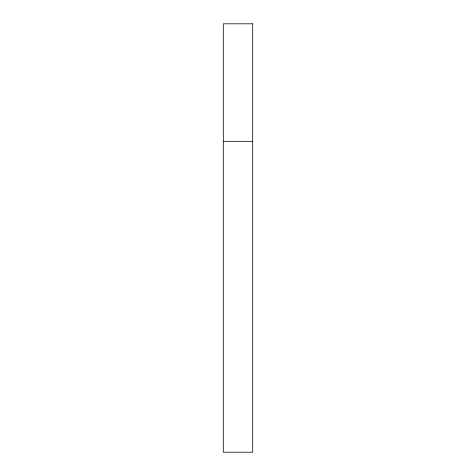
<?xml version="1.0" encoding="UTF-8"?>
<svg xmlns="http://www.w3.org/2000/svg" width="476" height="476" viewBox="0 0 476 476"><rect width="100%" height="100%" fill="white"/><g stroke="black" fill="none" stroke-linecap="round" stroke-linejoin="round"><path stroke-width="0.71" d="M223.309 141.33L252.691 141.33M252.691 23.8L223.309 23.8L223.309 452.2L252.691 452.2L252.691 23.8"/></g></svg>
